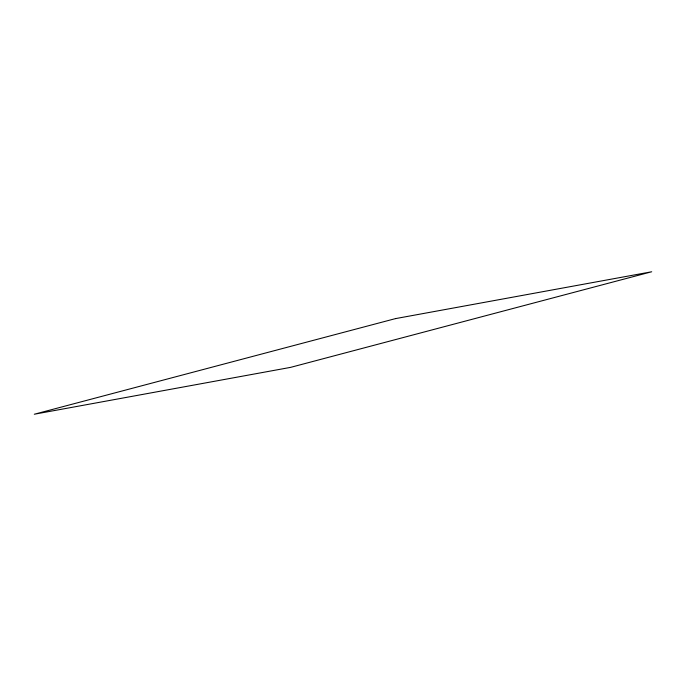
<?xml version="1.0" encoding="UTF-8"?>
<svg xmlns="http://www.w3.org/2000/svg" width="686" height="686" viewBox="0 0 686 686"><rect width="100%" height="100%" fill="white"/><g stroke="black" fill="none" stroke-linecap="round" stroke-linejoin="round"><path stroke-width="1.03" d="M395.453 318.621L34.3 414.233L290.547 367.379L651.7 271.767L395.453 318.621"/></g></svg>
